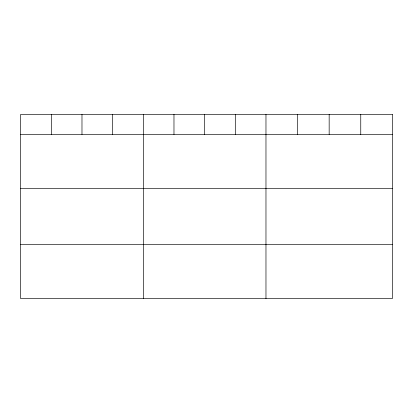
<?xml version="1.0" encoding="UTF-8"?>
<svg xmlns="http://www.w3.org/2000/svg" width="413" height="413" viewBox="0 0 413 413"><rect width="100%" height="100%" fill="white"/><g stroke="black" fill="none" stroke-linecap="round" stroke-linejoin="round"><path stroke-width="0.62" d="M20.65 134.468L392.35 134.468M20.65 188.633L392.35 188.633M20.65 244.434L392.35 244.434M360.755 114.401L360.755 134.468M329.161 114.401L329.161 134.468M297.566 114.401L297.566 134.468M265.972 114.401L265.972 298.599M235.307 114.401L235.307 134.468M204.641 114.401L204.641 134.468M173.976 114.401L173.976 134.468M143.311 114.401L143.311 298.599M112.646 114.401L112.646 134.468M81.981 114.401L81.981 134.468M51.315 114.401L51.315 134.468M392.35 114.401L20.65 114.401L20.65 298.599L392.35 298.599L392.35 114.401"/></g></svg>
